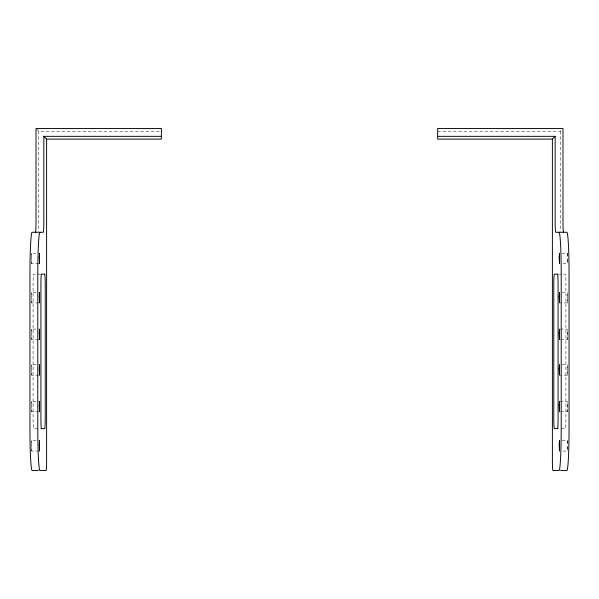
<?xml version="1.0" encoding="UTF-8"?>
<svg xmlns="http://www.w3.org/2000/svg" width="599" height="599" viewBox="0 0 599 599"><rect width="100%" height="100%" fill="white"/><g stroke="black" fill="none" stroke-linecap="round" stroke-linejoin="round"><path stroke-width="0.45" stroke-dasharray="3 2.25" d="M31.448 257.083L31.71 253.205L36.936 253.205M31.448 296.34L31.71 292.462L38.68 292.462M31.448 332.977L31.71 329.098L38.68 329.098M31.448 368.572L31.71 364.694L38.68 364.694M31.448 405.209L31.71 401.33L38.68 401.33M31.448 444.465L31.71 440.587L38.68 440.587M567.553 259.794L567.29 263.672L562.064 263.672M567.553 447.176L567.29 451.054L562.064 451.054M38.68 263.672L31.71 263.672L31.71 253.205M38.68 302.929L31.71 302.929L31.71 292.462M38.68 339.566L31.71 339.566L31.71 329.098M38.68 375.161L31.71 375.161L31.71 364.694M38.68 411.798L31.71 411.798L31.71 401.33M38.68 451.054L31.71 451.054L31.71 440.587M562.064 253.205L567.29 253.205L567.29 263.672M562.064 292.462L567.29 292.462L567.29 302.929L560.32 302.929M567.29 302.929L567.29 292.462M560.32 329.098L567.29 329.098L567.29 339.566L560.32 339.566M567.29 339.566L567.29 329.098M562.064 364.694L567.29 364.694L567.29 375.161L560.32 375.161M567.29 375.161L567.29 364.694M560.32 401.33L567.29 401.33L567.29 411.798L560.32 411.798M567.29 411.798L567.29 401.33M562.064 440.587L567.29 440.587L567.29 451.054M437.629 131.233L560.252 131.233L561.345 130.14M36.554 129.047L38.748 131.233L160.442 131.233M40.597 274.14L33.626 274.14A10.468 0.547 90 0 0 33.08 284.607L33.08 418.162A10.468 0.547 90 0 0 33.626 428.629L40.597 428.629M558.403 274.14L565.374 274.14A10.468 0.547 -90 0 1 565.92 284.607L565.92 418.162A10.468 0.547 -90 0 1 565.374 428.629L558.403 428.629M567.29 253.205L567.553 257.083M567.29 440.587L567.553 444.465M31.71 263.672L31.448 259.794M31.71 302.929L31.448 299.051M31.71 339.566L31.448 335.687M31.71 375.161L31.448 371.283M31.71 411.798L31.448 407.919M31.71 451.054L31.448 447.176M560.252 131.233L560.252 231.184M38.748 131.233L38.748 231.184"/><path stroke-width="0.9" d="M559.017 232.27A41.87 2.194 90 0 1 561.211 274.14L561.211 428.629A41.87 2.194 -90 0 1 559.017 470.5L552.937 470.5A10.475 0.547 -90 0 1 552.39 460.032L552.39 139.103L555.153 136.34L555.153 221.802A10.468 0.547 -90 0 0 555.7 232.27L566.856 232.27A41.87 2.194 90 0 1 569.05 274.14L569.05 428.629A41.87 2.194 -90 0 1 566.856 470.5L560.799 470.5A10.475 0.547 -90 0 1 560.657 470.14M38.343 470.14A10.475 0.547 -90 0 1 38.201 470.5L32.144 470.5A41.87 2.194 90 0 1 29.95 428.629L29.95 274.14A41.87 2.194 -90 0 1 32.144 232.27L43.3 232.27A10.468 0.547 90 0 0 43.847 221.802L43.847 136.34L161.371 136.34M437.629 136.34L555.153 136.34M43.847 136.34L46.61 139.103L161.371 139.103L161.371 128.5L36.007 128.5L36.007 221.802A10.468 0.547 90 0 1 35.461 232.27M552.39 139.103L437.629 139.103L437.629 128.5L562.993 128.5L562.993 221.802A10.468 0.547 -90 0 0 563.539 232.27M46.61 139.103L46.61 460.032A10.475 0.547 90 0 1 46.063 470.5L39.983 470.5A41.87 2.194 90 0 1 37.789 428.629L37.789 274.14A41.87 2.194 -90 0 1 39.983 232.27M39.287 257.083L39.549 263.672L39.549 253.205L39.287 257.083M39.287 296.34L39.549 302.929L39.549 292.462L39.287 296.34M39.287 332.977L39.549 339.566L39.549 329.098L39.287 332.977M39.287 368.572L39.549 375.161L39.549 364.694L39.287 368.572M39.287 405.209L39.549 411.798L39.549 401.33L39.287 405.209M39.287 444.465L39.549 451.054L39.549 440.587L39.287 444.465M559.181 257.083L559.451 263.672L559.451 253.205L559.181 257.083M559.181 296.34L559.451 302.929L559.451 292.462L559.181 296.34M559.181 332.977L559.451 339.566L559.451 329.098L559.181 332.977M559.181 368.572L559.451 375.161L559.451 364.694L559.181 368.572M559.181 405.209L559.451 411.798L559.451 401.33L559.181 405.209M559.181 444.465L559.451 451.054L559.451 440.587L559.181 444.465M44.67 274.14L41.473 274.14A10.468 0.547 -90 0 0 40.919 284.607L40.919 418.162A10.468 0.547 -90 0 0 41.473 428.629L44.67 428.629A10.468 0.547 -90 0 0 45.217 418.162L45.217 284.607A10.468 0.547 -90 0 0 44.67 274.14M557.527 274.14L554.33 274.14A10.468 0.547 -90 0 0 553.783 284.607L553.783 418.162A10.468 0.547 -90 0 0 554.33 428.629L557.527 428.629A10.468 0.547 -90 0 0 558.081 418.162L558.081 284.607A10.468 0.547 -90 0 0 557.527 274.14"/></g></svg>
